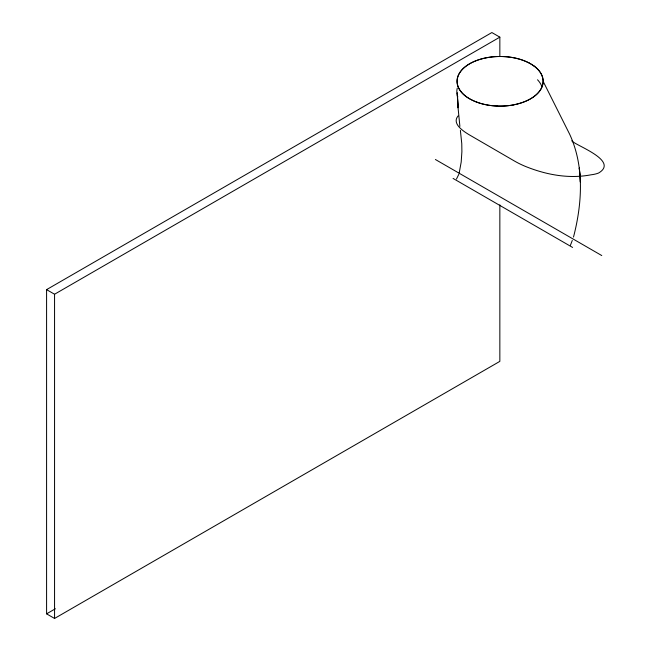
<?xml version="1.0" encoding="UTF-8"?>
<svg xmlns="http://www.w3.org/2000/svg" width="651" height="651" viewBox="0 0 651 651"><rect width="100%" height="100%" fill="white"/><g stroke="black" fill="none" stroke-linecap="round" stroke-linejoin="round"><path stroke-width="0.98" d="M459.167 173.158L461.193 162.042L461.893 151.724L461.771 143.643L460.387 130.403M573.498 237.07C582.189 203.584 584.557 166.217 569.601 134.114L543.593 82.254M458.833 174.289L456.457 179.066M572.278 240.439L570.439 245.256M458.092 115.935C451.452 123.714 463.61 131.421 469.509 134.944L514.559 161.09A43.373 14.062 16.1 0 0 524.828 166.168C545.579 174.671 568.624 179.115 590.913 174.826A53.341 17.292 16.1 0 0 598.635 173.003C619.467 160.675 575.362 145.515 571.773 140.811M499.846 204.853L499.846 361.37L54.562 618.45L46.587 613.844L46.587 289.63L491.871 32.55L499.846 37.156L499.846 56.466M46.587 289.63L54.562 294.236L499.846 37.156M46.587 613.844L55.384 608.766M513.729 104.844L512.703 105.031A40.688 23.485 0 0 1 505.257 105.942L504.126 106.007A46.018 26.569 0 0 1 497.169 106.056M435.397 159.503L601.768 255.558M453.072 178.423L572.587 247.429M459.891 126.367L457.848 105.617L457.319 92.873L458.076 107.806L457.311 95.192M579.992 175.396L579.309 167.95L580.22 181.873M54.562 294.236L54.562 618.45M457.799 96.934A42.982 24.819 0 0 1 457.262 88.129M537.531 79.764A42.982 24.819 0 0 1 541.811 86.388M534.178 66.076A42.999 24.819 0 0 1 513.696 104.795M529.385 63.171A42.486 24.526 0 0 0 503.044 56.564A46.018 26.569 0 0 0 496.086 56.596L494.955 56.661A40.688 23.485 0 0 0 487.509 57.573L486.484 57.76A42.999 24.819 0 0 0 466.035 96.527A44.789 25.861 0 0 0 470.795 99.448M529.418 63.155A44.789 25.861 0 0 1 534.097 66.117M497.169 106.04A42.486 24.526 0 0 1 470.828 99.432M477.338 102.353A42.982 24.819 0 0 0 543.064 82.156A42.982 24.819 0 0 0 479.909 59.396A42.982 24.819 0 0 0 477.338 102.353"/></g></svg>
